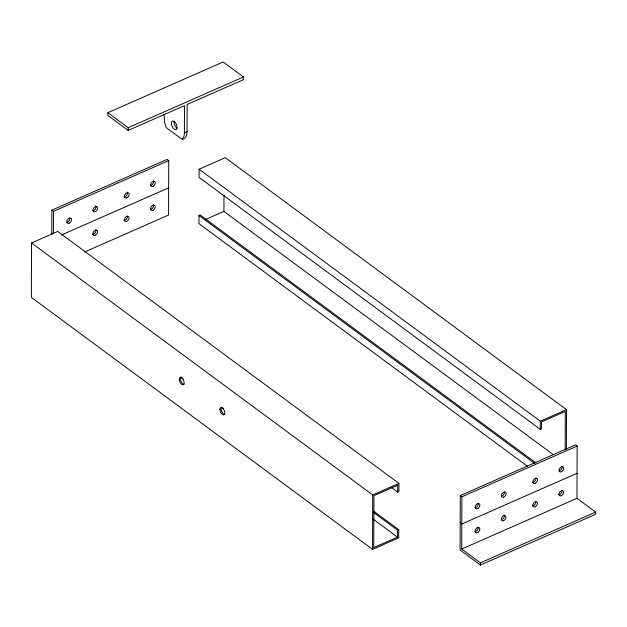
<?xml version="1.0" encoding="UTF-8"?>
<svg xmlns="http://www.w3.org/2000/svg" width="627" height="627" viewBox="0 0 627 627"><rect width="100%" height="100%" fill="white"/><g stroke="black" fill="none" stroke-linecap="round" stroke-linejoin="round"><path stroke-width="0.94" d="M391.389 487.453L397.698 492.109L398.905 491.584L398.929 483.417L57.739 231.441L31.538 242.97L31.35 297.41L372.548 549.377L398.741 537.848L398.772 529.69L373.551 511.068M51.775 234.443L51.861 210.139L167.119 159.415L168.749 160.614L168.561 215.045L84.567 252.015M53.405 233.699L53.483 211.338L51.861 210.139M182.245 139.437C186.039 138.904 187.011 134.938 187.034 131.694L187.128 104.482L243.448 79.692L243.456 76.972L223.149 61.971L107.883 112.703L107.875 115.423L128.182 130.416L184.503 105.634L184.409 132.853L184.056 136.114L182.245 139.437L166.21 127.594L164.439 121.63L164.117 113.965M128.182 130.416L128.198 127.696L107.883 112.703M535.842 462.859L200.162 214.959L198.955 215.492L198.931 223.659L527.519 466.316M566.369 449.512L566.51 409.658L225.312 157.69L199.12 169.219L199.088 177.386L540.286 429.354L541.493 428.821L541.516 421.908L565.303 411.445L565.162 449.912M553.296 454.646L223.925 211.409L223.98 195.06M372.548 549.377L372.736 494.946L31.538 242.97M397.698 492.109L397.722 485.196L373.935 495.667L373.755 547.598L397.542 537.127L397.565 530.215L373.136 512.173M460.265 495.596L460.069 550.028L480.384 565.029L595.642 514.297L595.65 512.126L576.965 498.324L577.146 446.063L575.523 444.864L460.265 495.596L461.887 496.796L461.707 549.056L480.392 562.85L480.384 565.029M540.286 429.354L540.317 421.187L199.12 169.219M128.198 127.696L243.456 76.972M184.409 132.853L187.034 131.694M53.483 211.338L168.749 160.614M61.368 235.047L168.655 187.834M205.421 219.544L223.925 211.409M372.736 494.946L398.929 483.417M540.317 421.187L566.51 409.658M461.887 496.796L577.146 446.063M397.565 530.215L398.772 529.69M577.052 473.283L461.793 524.015L460.163 522.816M461.707 549.056L576.965 498.324M480.392 562.85L595.65 512.126M198.955 215.492L534.635 463.384M180.842 377.101L183.209 378.849M221.817 407.362L223.4 408.53M373.112 519.093L397.542 537.127M504.084 514.869A2.986 1.936 -53.6 0 1 503.904 517.667A2.986 1.936 -53.6 0 1 501.42 519.626M535.662 501.286A2.986 1.936 -53.6 0 1 535.113 504.186A2.986 1.936 -53.6 0 1 532.535 505.817M535.834 478.025A2.986 1.936 -53.6 0 1 532.919 482.281M504.398 491.842A2.986 1.936 -53.6 0 1 501.498 496.114M478.072 503.058A2.986 1.936 -53.6 0 1 477.633 505.934A2.986 1.936 -53.6 0 1 475.078 507.666M561.816 466.018A2.986 1.936 -53.6 0 1 561.588 468.831A2.986 1.936 -53.6 0 1 559.088 470.752M561.941 490.408A2.986 1.936 -53.6 0 1 561.11 493.355A2.986 1.936 -53.6 0 1 558.5 494.711M477.986 526.993A2.986 1.936 -53.6 0 1 477.562 529.862A2.986 1.936 -53.6 0 1 475.015 531.618M127.352 216.072A2.986 1.936 -53.6 0 1 126.497 219.019A2.986 1.936 -53.6 0 1 123.887 220.343M95.806 229.623A2.986 1.936 -53.6 0 1 95.312 232.515A2.986 1.936 -53.6 0 1 92.749 234.2M95.751 205.891A2.986 1.936 -53.6 0 1 95.39 209.003A2.986 1.936 -53.6 0 1 92.545 210.672M127.195 192.066A2.986 1.936 -53.6 0 1 126.811 195.185A2.986 1.936 -53.6 0 1 123.966 196.831M153.552 180.827A2.986 1.936 -53.6 0 1 152.957 183.735A2.986 1.936 -53.6 0 1 150.37 185.318M153.482 204.794A2.986 1.936 -53.6 0 1 152.855 207.709A2.986 1.936 -53.6 0 1 150.268 209.269M69.793 217.882A2.986 1.936 -53.6 0 1 66.94 222.185M177.12 128.182A4.64 2.343 66.2 0 1 174.079 121.481M224.811 414.369A3.981 2.006 66.2 0 1 221.644 411.288A3.981 2.006 66.2 0 1 221.801 407.088M183.962 384.367A3.981 2.006 66.2 0 1 180.882 380.895A3.981 2.006 66.2 0 1 181.375 376.992M503.653 520.645A2.986 1.936 -53.6 0 0 505.707 516.068A2.986 1.936 -53.6 0 0 501.624 517.871A2.986 1.936 -53.6 0 0 503.653 520.645M535.372 506.671A2.986 1.936 -53.6 0 0 536.986 502.062A2.986 1.936 -53.6 0 0 532.934 504.351A2.986 1.936 -53.6 0 0 535.372 506.671M535.152 483.299A2.986 1.936 -53.6 0 0 537.237 478.73A2.986 1.936 -53.6 0 0 533.154 480.494A2.986 1.936 -53.6 0 0 535.152 483.299M503.732 497.125A2.986 1.936 -53.6 0 0 505.785 492.556A2.986 1.936 -53.6 0 0 501.702 494.35A2.986 1.936 -53.6 0 0 503.732 497.125M477.915 508.458A2.986 1.936 -53.6 0 0 479.381 503.857A2.986 1.936 -53.6 0 0 475.344 506.31A2.986 1.936 -53.6 0 0 477.915 508.458M477.852 532.401A2.986 1.936 -53.6 0 0 479.279 527.793A2.986 1.936 -53.6 0 0 475.25 530.285A2.986 1.936 -53.6 0 0 477.852 532.401M561.322 471.778A2.986 1.936 -53.6 0 0 563.438 467.217A2.986 1.936 -53.6 0 0 559.355 468.941A2.986 1.936 -53.6 0 0 561.322 471.778M561.306 495.706A2.986 1.936 -53.6 0 0 563.32 491.129A2.986 1.936 -53.6 0 0 559.237 492.971A2.986 1.936 -53.6 0 0 561.306 495.706M126.685 221.355A2.986 1.936 -53.6 0 0 128.739 216.785A2.986 1.936 -53.6 0 0 124.655 218.58A2.986 1.936 -53.6 0 0 126.685 221.355M95.586 235.023A2.986 1.936 -53.6 0 0 97.122 230.415A2.986 1.936 -53.6 0 0 93.078 232.789A2.986 1.936 -53.6 0 0 95.586 235.023M95.351 211.667A2.986 1.936 -53.6 0 0 97.381 207.09A2.986 1.936 -53.6 0 0 93.298 208.924A2.986 1.936 -53.6 0 0 95.351 211.667M126.772 197.842A2.986 1.936 -53.6 0 0 128.825 193.265A2.986 1.936 -53.6 0 0 124.742 195.068A2.986 1.936 -53.6 0 0 126.772 197.842M153.2 186.195A2.986 1.936 -53.6 0 0 154.893 181.587A2.986 1.936 -53.6 0 0 150.825 183.805A2.986 1.936 -53.6 0 0 153.2 186.195M69.182 223.188A2.986 1.936 -53.6 0 0 71.172 218.604A2.986 1.936 -53.6 0 0 67.089 220.477A2.986 1.936 -53.6 0 0 69.182 223.188M153.098 210.155A2.986 1.936 -53.6 0 0 154.822 205.554A2.986 1.936 -53.6 0 0 150.754 207.733A2.986 1.936 -53.6 0 0 153.098 210.155M171.422 123.605A4.64 2.343 66.2 0 0 175.889 129.671A4.64 2.343 66.2 0 0 175.458 122.767A4.64 2.343 66.2 0 0 171.422 123.605M179.33 379.986A3.981 2.006 66.2 0 0 183.296 384.837A3.981 2.006 66.2 0 0 182.567 378.716A3.981 2.006 66.2 0 0 179.33 379.986M219.912 409.447A3.981 2.006 66.2 0 0 223.604 414.902A3.981 2.006 66.2 0 0 223.533 409.18A3.981 2.006 66.2 0 0 219.912 409.447"/></g></svg>
